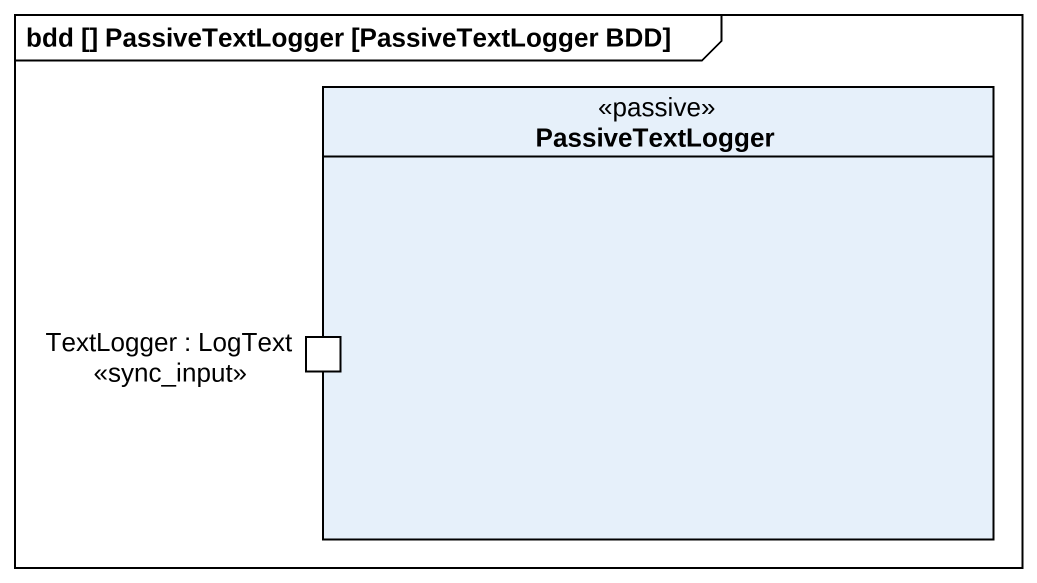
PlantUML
@startuml
mainframe bdd [] PassiveTextLogger [PassiveTextLogger BDD]
rectangle PassiveTextLogger <<passive>> {
  port "TextLogger : LogText <<sync_input>>" as TextLogger_LogText_sync
}
@enduml
